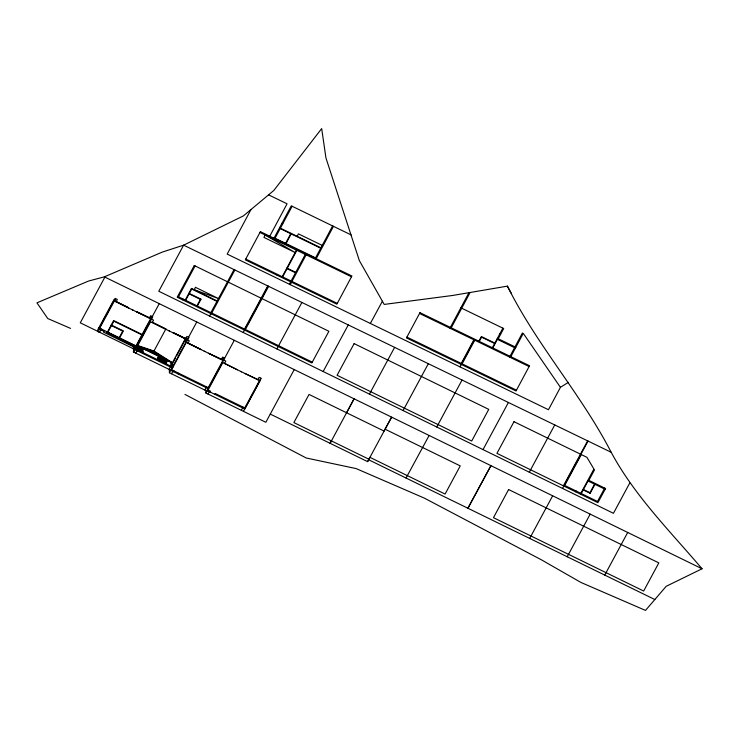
<?xml version="1.0" encoding="UTF-8"?>
<svg xmlns="http://www.w3.org/2000/svg" width="739" height="739" viewBox="0 0 739 739"><rect width="100%" height="100%" fill="white"/><g stroke="black" fill="none" stroke-linecap="round" stroke-linejoin="round"><path stroke-width="1.11" d="M331.395 440.906L330.111 443.326L354.083 398.82L346.554 412.759M250.974 209.553L227.187 254.105L548.467 409.729L560.43 387.328L568.346 382.359M269.763 236.194L287.065 203.807L268.58 194.847M273.975 238.235L291.277 205.848L351.108 234.91M274.825 238.642L292.127 206.255M285.587 243.353L290.963 233.293M286.011 243.556L291.388 233.496M297.124 236.277L298.417 233.866L322.222 245.394M277.162 275.268L277.596 274.465M281.799 277.513L296.431 250.124M282.649 276.913L296.856 250.327M289.383 284.229L305.734 253.616M289.799 284.432L291.092 282.021M290.224 284.635L306.574 254.031M315.341 258.271L332.642 225.885M316.19 258.687L333.492 226.291M449.968 328.208L468.942 292.69M450.818 328.615L469.792 293.097M460.84 364.244L473.893 339.792M459.972 366.858L474.318 339.995M461.681 364.65L474.743 340.208M478.881 341.196L481.357 336.559L494.871 343.099M479.306 341.4L481.569 337.16L494.65 343.506M492.386 347.736L502.853 328.153M492.811 347.94L497.393 339.358M498.243 338.758L503.693 328.559L460.859 307.821M509.559 357.066L522.427 332.966M510.4 357.473L523.277 333.372L560.43 387.328M104.892 277.107L80.274 322.814L134.627 349.362M99.248 329.031L115.053 299.683M99.663 329.234L99.229 330.037L97.973 329.428L114.212 299.267L115.478 299.886L114.406 300.884M100.864 329.982L99.562 332.393L97.465 331.368L115.219 298.39L117.316 299.415L116.023 301.835M116.337 301.66L120.078 303.489M104.31 330.49L103.442 332.097L135.496 347.755L133.269 351.903L171.217 370.433L188.972 337.464L186.865 336.439L185.572 338.85M120.503 303.701L124.244 305.521M107.46 332.033L113.63 320.569L142.119 334.481M107.885 332.236L111.46 325.603M111.672 325.197L113.843 321.179L141.897 334.878M124.669 305.734L128.41 307.563M128.937 308.145L116.125 301.632M132.263 309.761L133.103 310.177M136.429 311.793L149.444 317.909M137.158 311.83L140.909 313.659M141.325 313.872L145.075 315.701M145.491 315.904L149.232 317.733M134.618 345.446L132.881 348.669L172.51 368.022M149.343 318.103L150.636 315.692L152.742 316.717L133.685 352.106L133.593 348.928M135.948 345.944L151.319 317.391M136.299 346.268L159.236 303.655M150.562 321.751L135.837 349.094L135.773 346.97M137.833 348.023L138.267 347.219L137.934 351.136L137.833 348.023L142.461 350.277L142.525 352.355M135.791 353.131L137.094 350.72M152.243 322.573L153.546 320.163L151.44 319.137M152.567 322.407L156.308 324.236M142.461 350.277L142.895 349.473L137.426 346.803L137.399 345.824L153.98 351.515L170.718 362.101L170.848 366.193L169.111 369.408M156.733 324.439L160.474 326.268M142.562 353.39L142.895 349.473M160.89 326.472L164.64 328.301M178.053 297.605L195.105 265.948M165.167 328.883L152.354 322.37M153.527 351.856L165.979 328.735M139.034 347.339L153.546 352.318L153.98 351.515M182.681 299.868L183.115 299.064M168.483 330.509L169.333 330.915M185.23 300.099L191.512 288.432L217.164 300.967M185.646 300.302L191.928 288.644M158.312 359.062L157.887 359.865L158.257 357.02L166.58 361.094L166.644 363.135L158.312 359.062L158.257 357.02M172.649 332.541L185.674 338.647M173.388 332.578L177.129 334.407M177.554 334.61L181.295 336.439M166.58 361.094L166.146 361.898L157.823 357.824M196.925 305.807L200.602 298.972M197.35 306.011L201.026 299.175L188.907 293.263M181.72 336.642L185.36 338.674M172.095 367.819L171.956 363.57L185.748 337.963L185.886 342.203L222.993 360.327M175.549 357.888L172.815 362.978L153.961 351.053L137.362 345.362M176.649 355.856L180.713 348.3M181.027 347.727L182.117 345.695M182.625 344.743L185.905 338.674M206.957 391.097L169.425 372.77L196.768 321.982M171.531 373.795L172.834 371.384M187.983 343.238L189.286 340.818L150.146 321.548M188.196 343.266L191.937 345.095M173.674 371.791L174.108 370.987M192.362 345.298L196.103 347.127M210.449 313.428L234.051 269.596M178.302 374.054L178.736 373.25M209.571 316.043L210.864 313.632M211.289 313.835L234.891 270.003M196.528 347.33L200.269 349.159M200.906 349.538L188.094 343.035M204.223 351.164L205.063 351.579M208.389 353.196L221.414 359.311M209.017 353.436L212.767 355.265M213.183 355.468L216.933 357.297M217.349 357.51L221.09 359.339M204.851 390.072L206.587 386.848M221.303 359.505L222.605 357.094L224.711 358.119M222.153 359.921L223.446 357.51M208.269 387.67L224.286 357.916M294.233 369.583L265.846 422.292L205.913 393.019L234.291 340.309M208.065 390.007L222.79 362.664M208.019 394.053L209.322 391.642M224.471 363.486L225.774 361.075L223.668 360.05M210.162 392.049L210.597 391.245L207.65 389.804M244.101 329.862L267.767 285.928L268.183 286.132L243.223 332.485M244.942 330.278L268.608 286.335M214.79 394.312L215.225 393.508L245.172 408.131M237.395 369.796L224.582 363.292M240.711 371.421L241.551 371.837M244.877 373.454L257.902 379.56M241.339 410.321L243.066 407.106M257.791 379.763L259.093 377.352L261.2 378.377L243.445 411.355M244.757 407.928L260.775 378.174M276.885 348.919L301.9 302.463M323.155 371.523L348.263 324.92M369.435 394.127L394.617 347.367M270.262 414.089L367.625 461.644L391.605 417.147L384.086 431.086L309.041 394.432L293.873 422.579L368.927 459.233L369.953 457.358L445.09 494.049L460.249 465.903L385.111 429.211M403.088 410.561L428.334 363.699M429.128 435.474L406.044 478.031M436.749 427.003L462.041 380.031M483.02 449.608L508.404 402.487M467.981 508.275L490.936 465.653L467.833 508.21M529.3 472.212L554.758 424.943M529.697 538.426L552.652 495.804M563.414 485.819L587.625 440.86M562.536 488.442L588.05 441.063M581.307 454.568L564.688 485.431L597.5 501.458L604.705 488.091M575.783 491.86L576.217 491.056M580.411 494.123L593.639 469.561M581.26 493.523L588.032 480.969M589.731 493.089L594.544 484.147M594.96 484.35L590.147 493.292L583.21 489.911M567.219 556.753L590.175 514.132M629.73 483.066L613.444 513.3L158.793 291.249L183.614 245.163L243.362 215.927L273.79 190.496L321.687 128.586L325.954 157.98L359.348 260.599L384.197 304.422L452.665 295.461L507.416 286.132C536.542 344.808 581.131 394.016 611.181 452.268C634.635 495.924 670.162 531.286 702.05 568.771L666.19 586.304L645.507 610.414L581.011 582.489L541.456 559.848L424.408 498.151L356.124 468.581L306.232 457.995L184.962 394.423M604.751 575.081L627.707 532.459M171.956 363.57L172.39 362.766L138.442 346.185M370.359 323.451L382.386 301.226M367.625 461.644L368.65 459.769L654.837 599.541M70.565 328.402L47.758 318.537L36.95 302.833L88.504 281.06L104.365 276.848L162.331 252.082L183.614 245.163L611.181 452.268M148.345 350.074L151.458 351.145M139.782 350L142.895 351.062M137.74 349.759L142.923 351.533M281.938 223.344L282.778 223.751M499.767 333.917L500.617 334.324M279.564 227.769L320.938 247.805M280.192 228.582L320.717 248.212M497.402 338.351L515.84 347.284M496.977 339.155L515.416 348.087M274.197 237.838L316.403 258.281M259.962 232.462L351.487 276.792M419.53 313.465L529.106 366.535M286.843 268.072L295.72 272.368M286.63 268.469L295.498 272.774M245.764 259.047L337.289 303.378M406.903 337.104L516.478 390.174M587.607 480.756L605.112 489.31M191.29 288.838L216.943 301.364M188.694 293.66L200.814 299.581M583.431 489.504L590.369 492.895M178.487 296.801L312.274 362.147M104.365 276.848L702.05 568.771M152.16 317.807L150.895 317.188L150.673 318.601M115.182 301.42L150.183 318.518M222.374 362.461L259.98 380.834L244.821 408.981L207.216 390.608M111.256 324.994L123.385 330.915L119.589 337.954L136.789 346.351M111.035 325.391L122.748 331.109L119.173 337.751L98.841 327.82M137.399 345.824L170.718 362.101M99.192 328.144L102.139 329.585L101.705 330.388L98.758 328.947M136.715 346.48L106.767 331.848L106.333 332.652L136.29 347.284M98.407 328.624L103.876 331.294M166.026 361.87L157.943 357.925L158.007 359.893M135.422 348.891L172.944 367.218M171.162 369.546L208.684 387.883M170.727 370.35L208.25 388.686M156.354 353.648L161.074 356.623M153.546 352.318L167.494 361.14M157.823 358.258L164.335 362.378M507.416 286.132L511.176 293.097M205.811 389.841L205.913 393.019M172.39 362.766L172.529 367.015M169.323 369.583L169.425 372.77M260.396 231.658L245.33 259.851L336.855 304.182L351.912 275.989L260.396 231.658M265.218 235.011L263.925 237.422L295.138 252.544L265.218 235.011M419.964 312.662L406.478 337.908L516.044 390.977L529.53 365.731L419.964 312.662M194.265 265.532L177.212 297.198L311.84 362.951L328.892 331.284L194.265 265.532M195.475 287.323L194.181 289.734L218.458 298.547L195.475 287.323M354.129 343.617L337.076 375.273L471.704 441.026L488.756 409.369L354.129 343.617M513.993 421.692L496.941 453.358L597.916 502.668L605.546 488.507L588.881 480.368L594.479 469.967L586.932 457.321L513.993 421.692M508.626 489.532L493.467 517.679L643.66 591.034L658.818 562.887L508.626 489.532"/></g></svg>
